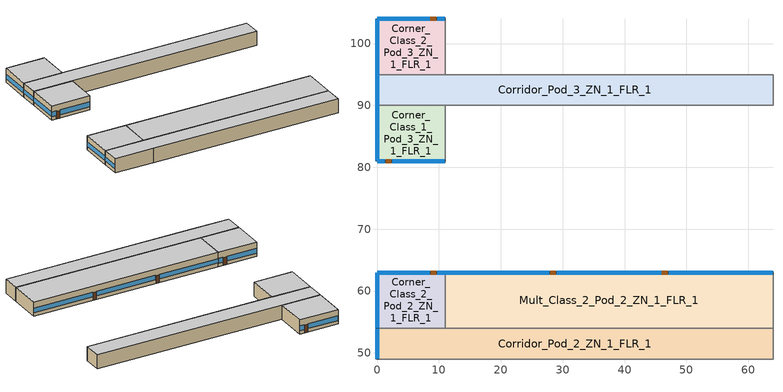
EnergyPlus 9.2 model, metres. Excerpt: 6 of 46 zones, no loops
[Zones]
Corridor_Pod_2_ZN_1_FLR_1
 floor ground (Corridor_Pod_2_ZN_1_FLR_1_Floor_Ffactor): 0,54 64,54 64,49 0,49 z0
 wall outside (nonres_ext_wall): 0,54 0,49 z0:4
 wall to Corner_Class_1_Pod_2_ZN_1_FLR_1 (int_wall): 0,49 11,49 z0:4
 wall to Mult_Class_1_Pod_2_ZN_1_FLR_1 (int_wall): 11,49 64,49 z0:4
 wall to Main_Corridor_ZN_1_FLR_1 (int_wall): 64,49 64,54 z0:4
 wall to Mult_Class_2_Pod_2_ZN_1_FLR_1 (int_wall): 64,54 11,54 z0:4
 wall to Corner_Class_2_Pod_2_ZN_1_FLR_1 (int_wall): 11,54 0,54 z0:4
 window (NonresWindow_U_0.39_SHGC_0.36): 0,53.95 0,49.05 z1.1:2.32
 ceiling to Corridor_Pod_2_ZN_1_FLR_2 (int_slab_ceiling): 0,49 64,49 64,54 0,54 z4
Corner_Class_2_Pod_2_ZN_1_FLR_1
 floor ground (Corner_Class_2_Pod_2_ZN_1_FLR_1_Floor_Ffactor): 0,63 11,63 11,54 0,54 z0
 wall outside (nonres_ext_wall): 11,63 0,63 0,54 z0:4
 wall to Mult_Class_2_Pod_2_ZN_1_FLR_1 (int_wall): 11,54 11,63 z0:4
 window (NonresWindow_U_0.39_SHGC_0.36): 0,62.95 0,54.05 z1.1:2.31; 10.95,63 9.73,63 / 8.51,63 0.05,63 z0.92:2.29
 door (Swinging Door_con): 9.57,63 8.65,63 z0:2.13
 ceiling to Corner_Class_2_Pod_2_ZN_1_FLR_2 (int_slab_ceiling): 0,54 11,54 11,63 0,63 z4
Mult_Class_2_Pod_2_ZN_1_FLR_1
 floor ground (Mult_Class_2_Pod_2_ZN_1_FLR_1_Floor_Ffactor): 11,63 64,63 64,54 11,54 z0
 wall outside (nonres_ext_wall): 64,63 11,63 z0:4
 wall to Main_Corridor_ZN_1_FLR_1 (int_wall): 64,54 64,63 z0:4
 window (NonresWindow_U_0.39_SHGC_0.36): 63.95,63 47.13,63 / 27.87,63 11.05,63 / 45.91,63 29.09,63 z1.03:2.29
 door (Swinging Door_con): 46.97,63 46.06,63 / 28.89,63 27.98,63 z0:2.13
 ceiling to Mult_Class_2_Pod_2_ZN_1_FLR_2 (int_slab_ceiling): 11,54 64,54 64,63 11,63 z4
Corner_Class_1_Pod_3_ZN_1_FLR_1
 floor ground (Corner_Class_1_Pod_3_ZN_1_FLR_1_Floor_Ffactor): 0,90 11,90 11,81 0,81 z0
 wall outside (nonres_ext_wall): 0,90 0,81 11,81 z0:4
 wall to Mult_Class_1_Pod_3_ZN_1_FLR_1 (int_wall): 11,81 11,90 z0:4
 wall to Corridor_Pod_3_ZN_1_FLR_1 (int_wall): 11,90 0,90 z0:4
 window (NonresWindow_U_0.39_SHGC_0.36): 0,89.95 0,81.05 z1.1:2.31; 0.05,81 1.27,81 / 2.49,81 10.95,81 z0.92:2.29
 door (Swinging Door_con): 1.4,81 2.31,81 z0:2.13
 ceiling to Corner_Class_1_Pod_3_ZN_1_FLR_2 (int_slab_ceiling): 0,81 11,81 11,90 0,90 z4
Corridor_Pod_3_ZN_1_FLR_1
 floor ground (Corridor_Pod_3_ZN_1_FLR_1_Floor_Ffactor): 0,95 64,95 64,90 0,90 z0
 wall outside (nonres_ext_wall): 0,95 0,90 z0:4
 wall to Mult_Class_1_Pod_3_ZN_1_FLR_1 (int_wall): 11,90 64,90 z0:4
 wall to Bathrooms_ZN_1_FLR_1 (int_wall): 64,90 64,95 z0:4
 wall to Mult_Class_2_Pod_3_ZN_1_FLR_1 (int_wall): 64,95 11,95 z0:4
 wall to Corner_Class_2_Pod_3_ZN_1_FLR_1 (int_wall): 11,95 0,95 z0:4
 window (NonresWindow_U_0.39_SHGC_0.36): 0,94.95 0,90.05 z1.1:2.32
 ceiling to Corridor_Pod_3_ZN_1_FLR_2 (int_slab_ceiling): 0,90 64,90 64,95 0,95 z4
Corner_Class_2_Pod_3_ZN_1_FLR_1
 floor ground (Corner_Class_2_Pod_3_ZN_1_FLR_1_Floor_Ffactor): 0,104 11,104 11,95 0,95 z0
 wall outside (nonres_ext_wall): 11,104 0,104 0,95 z0:4
 wall to Mult_Class_2_Pod_3_ZN_1_FLR_1 (int_wall): 11,95 11,104 z0:4
 window (NonresWindow_U_0.39_SHGC_0.36): 0,103.95 0,95.05 z1.1:2.31; 10.95,104 9.73,104 / 8.51,104 0.05,104 z0.92:2.29
 door (Swinging Door_con): 9.55,104 8.64,104 z0:2.13
 ceiling to Corner_Class_2_Pod_3_ZN_1_FLR_2 (int_slab_ceiling): 0,95 11,95 11,104 0,104 z4
[Building]
SchoolSecondary: North Axis {deg}=0; Terrain=City; Loads Convergence Tolerance Value=0.04; Temperature Convergence Tolerance Value {deltaC}=0.2; Solar Distribution=FullInteriorAndExterior; Maximum Number of Warmup Days=25; Minimum Number of Warmup Days=6
[Site:Location]
New.York-John.F.Kennedy.Intl.AP_NY_USA WMO=744860: Latitude {deg}=40.66; Longitude {deg}=-73.8; Time Zone {hr}=-5; Elevation {m}=7
[SizingPeriod:DesignDay] Day of Month=21; Dry-Bulb Temperature Range Modifier Type=DefaultMultipliers; Humidity Condition Type=Wetbulb; Barometric Pressure {Pa}=101241; Rain Indicator=No; Snow Indicator=No; Daylight Saving Time Indicator=No
Name | Month | Day Type | Maximum Dry-Bulb Temperature {C} | Daily Dry-Bulb Temperature Range {deltaC} | Wetbulb or DewPoint at Maximum Dry-Bulb {C} | Wind Speed {m/s} | Wind Direction {deg} | Solar Model Indicator | Sky Clearness | ASHRAE Clear Sky Optical Depth for Beam Irradiance (taub) | ASHRAE Clear Sky Optical Depth for Diffuse Irradiance (taud)
New.York-John.F.Kennedy.Intl.AP_NY_USA Ann Htg 99.6% Condns DB | 1 | WinterDesignDay | -10.7 | 0 | -10.7 | 7.5 | 320 | ASHRAEClearSky | 0
New.York-John.F.Kennedy.Intl.AP_NY_USA Ann Clg .4% Condns DB=>MWB | 7 | SummerDesignDay | 32.1 | 7.4 | 23.1 | 5.6 | 230 | ASHRAETau |  | 0.541 | 1.8
[Site:WaterMainsTemperature]
Calculation Method=CORRELATION; Annual Average Outdoor Air Temperature {C}=12.4667; Maximum Difference In Monthly Average Outdoor Air Temperatures {deltaC}=25.2
[Site:GroundTemperature:FCfactorMethod]
14, 7.3, 3.3, 1.2, -0.2, 5.6, 10.9, 16.1, 21.7, 25, 24.8, 19.9
[Material:NoMass] Thermal Absorptance=0.9; Solar Absorptance=0.7
Name | Roughness | Thermal Resistance {m2-K/W} | Visible Absorptance
Opaque Door panel_con | MediumRough | 0.288705 | 0.7
CP02 CARPET PAD | VeryRough | 0.21648 | 0.8
Nonres_Exterior_Wall_Insulation | MediumSmooth | 2.368 | 0.7
[Construction]
Swinging Door_con: Opaque Door panel_con
InteriorFurnishings: Std Wood 6inch
int_wall: G01 13mm gypsum board, G01 13mm gypsum board
int_slab_ceiling: CP02 CARPET PAD, 100mm Normalweight concrete floor
nonres_ext_wall: F07 25mm stucco, G01 16mm gypsum board, Nonres_Exterior_Wall_Insulation, G01 16mm gypsum board
NonresWindow_U_0.39_SHGC_0.36: Nonres Window Glazing Layer
[Material]
Name | Roughness | Thickness {m} | Conductivity {W/m-K} | Density {kg/m3} | Specific Heat {J/kg-K} | Thermal Absorptance | Solar Absorptance | Visible Absorptance
Std Wood 6inch | MediumSmooth | 0.15 | 0.12 | 540 | 1210 | 0.9 | 0.7 | 0.7
F07 25mm stucco | Smooth | 0.0254 | 0.72 | 1856 | 840 | 0.9 | 0.7 | 0.7
G01 13mm gypsum board | Smooth | 0.0127 | 0.16 | 800 | 1090 | 0.9 | 0.7 | 0.5
G01 16mm gypsum board | MediumSmooth | 0.0159 | 0.16 | 800 | 1090
100mm Normalweight concrete floor | MediumRough | 0.1016 | 2.31 | 2322 | 832
[WindowMaterial:SimpleGlazingSystem]
Nonres Window Glazing Layer: U-Factor {W/m2-K}=2.21452; Solar Heat Gain Coefficient=0.36; Visible Transmittance=0.36
[Construction:FfactorGroundFloor] F-Factor {W/m-K}=0.93474
Name | Area {m2} | PerimeterExposed {m}
Corridor_Pod_2_ZN_1_FLR_1_Floor_Ffactor; Corridor_Pod_3_ZN_1_FLR_1_Floor_Ffactor | 320 | 5
Corner_Class_2_Pod_2_ZN_1_FLR_1_Floor_Ffactor; Corner_Class_1_Pod_3_ZN_1_FLR_1_Floor_Ffactor; Corner_Class_2_Pod_3_ZN_1_FLR_1_Floor_Ffactor | 99 | 20
Mult_Class_2_Pod_2_ZN_1_FLR_1_Floor_Ffactor | 477 | 53
[Zone] Type=1; Multiplier=1; Ceiling Height {m}=4; Floor Area {m2}=autocalculate; Part of Total Floor Area=Yes
Name | Volume {m3}
Corridor_Pod_2_ZN_1_FLR_1; Corridor_Pod_3_ZN_1_FLR_1 | 1280
Corner_Class_2_Pod_2_ZN_1_FLR_1; Corner_Class_1_Pod_3_ZN_1_FLR_1; Corner_Class_2_Pod_3_ZN_1_FLR_1 | 396
Mult_Class_2_Pod_2_ZN_1_FLR_1 | 1908
[InternalMass] Construction=InteriorFurnishings
Name | Zone or ZoneList | Surface Area {m2}
Corridor_Pod_2_ZN_1_FLR_1_InternalMass_1 | Corridor_Pod_2_ZN_1_FLR_1 | 640
Corner_Class_2_Pod_2_ZN_1_FLR_1_InternalMass_1 | Corner_Class_2_Pod_2_ZN_1_FLR_1 | 198
Mult_Class_2_Pod_2_ZN_1_FLR_1_InternalMass_1 | Mult_Class_2_Pod_2_ZN_1_FLR_1 | 954
Corner_Class_1_Pod_3_ZN_1_FLR_1_InternalMass_1 | Corner_Class_1_Pod_3_ZN_1_FLR_1 | 198
Corridor_Pod_3_ZN_1_FLR_1_InternalMass_1 | Corridor_Pod_3_ZN_1_FLR_1 | 640
Corner_Class_2_Pod_3_ZN_1_FLR_1_InternalMass_1 | Corner_Class_2_Pod_3_ZN_1_FLR_1 | 198
[People] Number of People Schedule=BLDG_OCC_SCH; Fraction Radiant=0.3; Sensible Heat Fraction=AUTOCALCULATE; Activity Level Schedule=ACTIVITY_SCH; Enable ASHRAE 55 Comfort Warnings=No; Mean Radiant Temperature Calculation Type=ZoneAveraged; Work Efficiency Schedule=WORK_EFF_SCH; Clothing Insulation Calculation Method=ClothingInsulationSchedule; Clothing Insulation Schedule=CLOTHING_SCH; Air Velocity Schedule=AIR_VELO_SCH; Thermal Comfort Model 1 Type=FANGER
Name | Zone or ZoneList | Number of People Calculation Method | Zone Floor Area per Person {m2/person}
Corridor_Pod_2_ZN_1_FLR_1 | Corridor_Pod_2_ZN_1_FLR_1 | People
Corner_Class_2_Pod_2_ZN_1_FLR_1 | Corner_Class_2_Pod_2_ZN_1_FLR_1 | Area/Person | 2.654
Mult_Class_2_Pod_2_ZN_1_FLR_1 | Mult_Class_2_Pod_2_ZN_1_FLR_1 | Area/Person | 2.654
Corner_Class_1_Pod_3_ZN_1_FLR_1 | Corner_Class_1_Pod_3_ZN_1_FLR_1 | Area/Person | 2.654
Corridor_Pod_3_ZN_1_FLR_1 | Corridor_Pod_3_ZN_1_FLR_1 | People
Corner_Class_2_Pod_3_ZN_1_FLR_1 | Corner_Class_2_Pod_3_ZN_1_FLR_1 | Area/Person | 2.654
[Lights] Design Level Calculation Method=Watts/Area; Return Air Fraction=0; Fraction Radiant=0.37; Fraction Visible=0.2; Fraction Replaceable=1; Return Air Fraction Calculated from Plenum Temperature=No
Name | Zone or ZoneList | Schedule | Watts per Zone Floor Area {W/m2}
Corridor_Pod_2_ZN_1_FLR_1_Lights | Corridor_Pod_2_ZN_1_FLR_1 | BLDG_LIGHT_CORRIDOR_SCH | 6.39376
Corner_Class_2_Pod_2_ZN_1_FLR_1_Lights | Corner_Class_2_Pod_2_ZN_1_FLR_1 | BLDG_LIGHT_CLASSROOM_SCH | 9.30002
Mult_Class_2_Pod_2_ZN_1_FLR_1_Lights | Mult_Class_2_Pod_2_ZN_1_FLR_1 | BLDG_LIGHT_CLASSROOM_SCH | 9.30002
Corner_Class_1_Pod_3_ZN_1_FLR_1_Lights | Corner_Class_1_Pod_3_ZN_1_FLR_1 | BLDG_LIGHT_CLASSROOM_SCH | 9.30002
Corridor_Pod_3_ZN_1_FLR_1_Lights | Corridor_Pod_3_ZN_1_FLR_1 | BLDG_LIGHT_CORRIDOR_SCH | 6.39376
Corner_Class_2_Pod_3_ZN_1_FLR_1_Lights | Corner_Class_2_Pod_3_ZN_1_FLR_1 | BLDG_LIGHT_CLASSROOM_SCH | 9.30002
[ElectricEquipment] Schedule=BLDG_EQUIP_SCH; Design Level Calculation Method=EquipmentLevel; Fraction Latent=0; Fraction Radiant=0.5; Fraction Lost=0
Name | Zone or ZoneList | Design Level {W}
Corridor_Pod_2_ZN_1_FLR_1_PlugMisc_Equip | Corridor_Pod_2_ZN_1_FLR_1 | 1280
Corner_Class_2_Pod_2_ZN_1_FLR_1_PlugMisc_Equip | Corner_Class_2_Pod_2_ZN_1_FLR_1 | 990
Mult_Class_2_Pod_2_ZN_1_FLR_1_PlugMisc_Equip | Mult_Class_2_Pod_2_ZN_1_FLR_1 | 4770
Corner_Class_1_Pod_3_ZN_1_FLR_1_PlugMisc_Equip | Corner_Class_1_Pod_3_ZN_1_FLR_1 | 990
Corridor_Pod_3_ZN_1_FLR_1_PlugMisc_Equip | Corridor_Pod_3_ZN_1_FLR_1 | 1280
Corner_Class_2_Pod_3_ZN_1_FLR_1_PlugMisc_Equip | Corner_Class_2_Pod_3_ZN_1_FLR_1 | 990
[Daylighting:Controls] Daylighting Method=SplitFlux; Lighting Control Type=Continuous; Minimum Input Power Fraction for Continuous or ContinuousOff Dimming Control=0.3; Minimum Light Output Fraction for Continuous or ContinuousOff Dimming Control=0.15; Number of Stepped Control Steps=3; Probability Lighting will be Reset When Needed in Manual Stepped Control=1; Glare Calculation Azimuth Angle of View Direction Clockwise from Zone y-Axis {deg}=180; Maximum Allowable Discomfort Glare Index=22; Illuminance Setpoint at Reference Point 1 {lux}=377; Illuminance Setpoint at Reference Point 2 {lux}=377
Name | Zone | Glare Calculation Daylighting Reference Point | Daylighting Reference Point 1 | Fraction of Zone Controlled by Reference Point 1 | Daylighting Reference Point 2 | Fraction of Zone Controlled by Reference Point 2
Corner_Class_2_Pod_2_ZN_1_FLR_1_DaylCtrl | Corner_Class_2_Pod_2_ZN_1_FLR_1 | Corner_Class_2_Pod_2_ZN_1_FLR_1_DaylRefPt1 | Corner_Class_2_Pod_2_ZN_1_FLR_1_DaylRefPt1 | 0.22 | Corner_Class_2_Pod_2_ZN_1_FLR_1_DaylRefPt2 | 0.22
Mult_Class_2_Pod_2_ZN_1_FLR_1_DaylCtrl | Mult_Class_2_Pod_2_ZN_1_FLR_1 | Mult_Class_2_Pod_2_ZN_1_FLR_1_DaylRefPt1 | Mult_Class_2_Pod_2_ZN_1_FLR_1_DaylRefPt1 | 0.28 | Mult_Class_2_Pod_2_ZN_1_FLR_1_DaylRefPt2 | 0
Corner_Class_1_Pod_3_ZN_1_FLR_1_DaylCtrl | Corner_Class_1_Pod_3_ZN_1_FLR_1 | Corner_Class_1_Pod_3_ZN_1_FLR_1_DaylRefPt1 | Corner_Class_1_Pod_3_ZN_1_FLR_1_DaylRefPt1 | 0.22 | Corner_Class_1_Pod_3_ZN_1_FLR_1_DaylRefPt2 | 0.22
Corner_Class_2_Pod_3_ZN_1_FLR_1_DaylCtrl | Corner_Class_2_Pod_3_ZN_1_FLR_1 | Corner_Class_2_Pod_3_ZN_1_FLR_1_DaylRefPt1 | Corner_Class_2_Pod_3_ZN_1_FLR_1_DaylRefPt1 | 0.22 | Corner_Class_2_Pod_3_ZN_1_FLR_1_DaylRefPt2 | 0.22
[ZoneInfiltration:DesignFlowRate] Schedule=INFIL_SCH_PNNL; Design Flow Rate Calculation Method=Flow/ExteriorArea; Flow per Exterior Surface Area {m3/s-m2}=0.00056896; Constant Term Coefficient=0; Temperature Term Coefficient=0; Velocity Term Coefficient=0.224; Velocity Squared Term Coefficient=0
Name | Zone or ZoneList
Corridor_Pod_2_ZN_1_FLR_1_Infiltration | Corridor_Pod_2_ZN_1_FLR_1
Corner_Class_2_Pod_2_ZN_1_FLR_1_Infiltration | Corner_Class_2_Pod_2_ZN_1_FLR_1
Mult_Class_2_Pod_2_ZN_1_FLR_1_Infiltration | Mult_Class_2_Pod_2_ZN_1_FLR_1
Corner_Class_1_Pod_3_ZN_1_FLR_1_Infiltration | Corner_Class_1_Pod_3_ZN_1_FLR_1
Corridor_Pod_3_ZN_1_FLR_1_Infiltration | Corridor_Pod_3_ZN_1_FLR_1
Corner_Class_2_Pod_3_ZN_1_FLR_1_Infiltration | Corner_Class_2_Pod_3_ZN_1_FLR_1
[Exterior:Lights] Control Option=AstronomicalClock
Name | Schedule | Design Level {W}
Exterior_Lights_a | Exterior_lighting_schedule_a | 332.2618
Exterior_Lights_b | Exterior_lighting_schedule_b | 5968.25
[Schedule:Compact]
BLDG_LIGHT_CLASSROOM_SCH: Through: 6/30, For: Weekdays, Until: 7:00, 0.1773, Until: 8:00, 0.9, Until: 21:00, 0.612, Until: 24:00, 0.1773, For: SummerDesignDay, Until: 24:00, 1, For: WinterDesignDay, Until: 24:00, 0, For: WeekEnds Holidays AllOtherDays, Until: 24:00, 0.1773, Through: 9/1, For: Weekdays, Until: 8:00, 0.1773, Until: 20:00, 0.34, Until: 21:00, 0.120564, Until: 24:00, 0.1773, For: SummerDesignDay, Until: 24:00, 1, For: WinterDesignDay, Until: 24:00, 0, For: WeekEnds Holidays AllOtherDays, Until: 24:00, 0.1773, Through: 12/31, For: Weekdays, Until: 7:00, 0.1773, Until: 8:00, 0.9, Until: 21:00, 0.612, Until: 24:00, 0.1773, For: SummerDesignDay, Until: 24:00, 1, For: WinterDesignDay, Until: 24:00, 0, For: WeekEnds Holidays AllOtherDays, Until: 24:00, 0.1773
BLDG_LIGHT_CORRIDOR_SCH: Through: 6/30, For: Weekdays, Until: 7:00, 0.1773, Until: 21:00, 0.9, Until: 24:00, 0.1773, For: SummerDesignDay, Until: 24:00, 1, For: WinterDesignDay, Until: 24:00, 0, For: WeekEnds Holidays AllOtherDays, Until: 24:00, 0.1773, Through: 9/1, For: Weekdays, Until: 8:00, 0.1773, Until: 20:00, 0.5, Until: 24:00, 0.1773, For: SummerDesignDay, Until: 24:00, 1, For: WinterDesignDay, Until: 24:00, 0, For: WeekEnds Holidays AllOtherDays, Until: 24:00, 0.1773, Through: 12/31, For: Weekdays, Until: 7:00, 0.1773, Until: 21:00, 0.9, Until: 24:00, 0.1773, For: SummerDesignDay, Until: 24:00, 1, For: WinterDesignDay, Until: 24:00, 0, For: WeekEnds Holidays AllOtherDays, Until: 24:00, 0.1773
BLDG_EQUIP_SCH: Through: 6/30, For: SummerDesignDay, Until: 08:00, 0.35, Until: 17:00, 0.95, Until: 24:00, 0.35, For: WinterDesignDay, Until: 24:00, 0.35, For: Weekdays, Until: 08:00, 0.35, Until: 17:00, 0.95, Until: 21:00, 0.35, Until: 24:00, 0.35, For: WeekEnds Holidays AllOtherDays, Until: 24:00, 0.35, Through: 9/1, For: SummerDesignDay, Until: 08:00, 0.25, Until: 17:00, 0.5, Until: 24:00, 0.25, For: WinterDesignDay, Until: 24:00, 0.25, For: Weekdays, Until: 08:00, 0.25, Until: 17:00, 0.5, Until: 21:00, 0.25, Until: 24:00, 0.25, For: WeekEnds Holidays AllOtherDays, Until: 24:00, 0.25, Through: 12/31, For: SummerDesignDay, Until: 08:00, 0.35, Until: 17:00, 0.95, Until: 24:00, 0.35, For: WinterDesignDay, Until: 24:00, 0.35, For: Weekdays, Until: 08:00, 0.35, Until: 17:00, 0.95, Until: 21:00, 0.35, Until: 24:00, 0.35, For: WeekEnds Holidays AllOtherDays, Until: 24:00, 0.35
BLDG_OCC_SCH: Through: 6/15, For: Weekdays, Until: 08:00, 0, Until: 16:00, 0.95, Until: 21:00, 0.15, Until: 24:00, 0, For: SummerDesignDay, Until: 08:00, 1e-09, Until: 16:00, 0.95, Until: 21:00, 0.15, Until: 24:00, 1e-09, For: WeekEnds WinterDesignDay Holidays AllOtherDays, Until: 24:00, 0, Through: 9/15, For: Weekdays, Until: 08:00, 0, Until: 16:00, 0.15, Until: 21:00, 0.15, Until: 24:00, 0, For: SummerDesignDay, Until: 08:00, 1e-09, Until: 16:00, 0.15, Until: 21:00, 0.15, Until: 24:00, 1e-09, For: WeekEnds WinterDesignDay Holidays AllOtherDays, Until: 24:00, 0, Through: 12/31, For: Weekdays, Until: 08:00, 0, Until: 16:00, 0.95, Until: 21:00, 0.15, Until: 24:00, 0, For: SummerDesignDay, Until: 08:00, 1e-09, Until: 16:00, 0.95, Until: 21:00, 0.15, Until: 24:00, 1e-09, For: WeekEnds WinterDesignDay Holidays AllOtherDays, Until: 24:00, 0
INFIL_SCH_PNNL: Through: 12/31, For: Weekdays SummerDesignDay, Until: 07:00, 1, Until: 21:00, 0.25, Until: 24:00, 1, For: WeekEnds WinterDesignDay Holidays AllOtherDays, Until: 24:00, 1
WORK_EFF_SCH: Through: 12/31, For: AllDays, Until: 24:00, 0
AIR_VELO_SCH: Through: 12/31, For: AllDays, Until: 24:00, 0.2
CLOTHING_SCH: Through: 04/30, For: AllDays, Until: 24:00, 1.1, Through: 09/30, For: AllDays, Until: 24:00, 0.6, Through: 12/31, For: AllDays, Until: 24:00, 1.1
ACTIVITY_SCH: Through: 12/31, For: AllDays, Until: 24:00, 120
Exterior_lighting_schedule_a: Through:12/31, For:AllDays, Until: 06:00, 0, Until: 24:00, 1
Exterior_lighting_schedule_b: Through:12/31, For:AllDays, Until: 06:00, 0.7, Until: 24:00, 1
